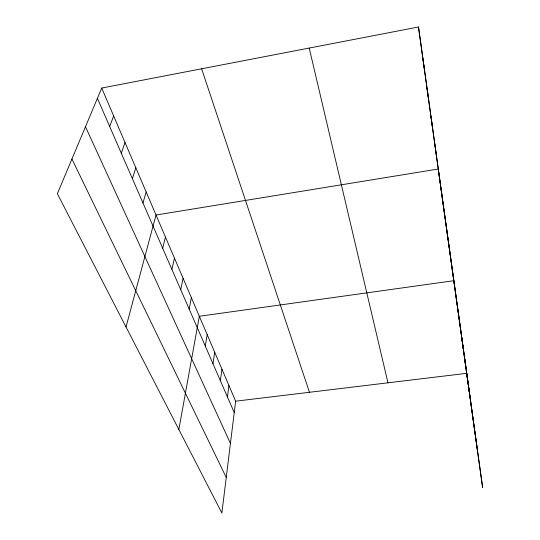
<?xml version="1.0" encoding="UTF-8"?>
<svg xmlns="http://www.w3.org/2000/svg" width="540" height="540" viewBox="0 0 540 540"><rect width="100%" height="100%" fill="white"/><g stroke="black" fill="none" stroke-linecap="round" stroke-linejoin="round"><path stroke-width="0.81" d="M235.636 401.193L221.873 513L57.355 193.725L101.729 88.047L418.5 27L482.645 487.667L466.675 373.322L235.636 401.193L101.729 88.047M227.421 396.913L228.933 385.513M220.334 380.632L221.967 369.225M212.956 363.69L214.724 352.283M205.274 346.052L207.185 334.645M178.848 429.496L199.328 316.278L453.796 280.706M189.162 309.056L191.383 297.695M180.718 289.649L183.101 278.336M171.895 269.399L174.467 258.134M162.682 248.238L165.449 237.047M126.022 326.99L156.026 215.015L438.257 169.013L469.861 395.739M142.965 202.952L146.165 191.957M132.394 178.679L135.844 167.819M121.304 153.212L125.024 142.513M109.661 126.461L113.663 115.952M71.935 159.017L226.247 477.482M85.482 126.745L230.438 443.421M97.409 98.334L234.239 412.567M201.623 68.796L309.447 392.283M309.218 48.06L387.963 382.813M422.867 58.408L424.292 68.573M427.012 88.196L428.47 98.631M430.947 116.485L432.439 127.15M434.693 143.39L436.212 154.251M461.842 338.567L463.455 350.143M464.306 356.299L465.925 367.875M418.5 27L477.549 451.19"/></g></svg>
